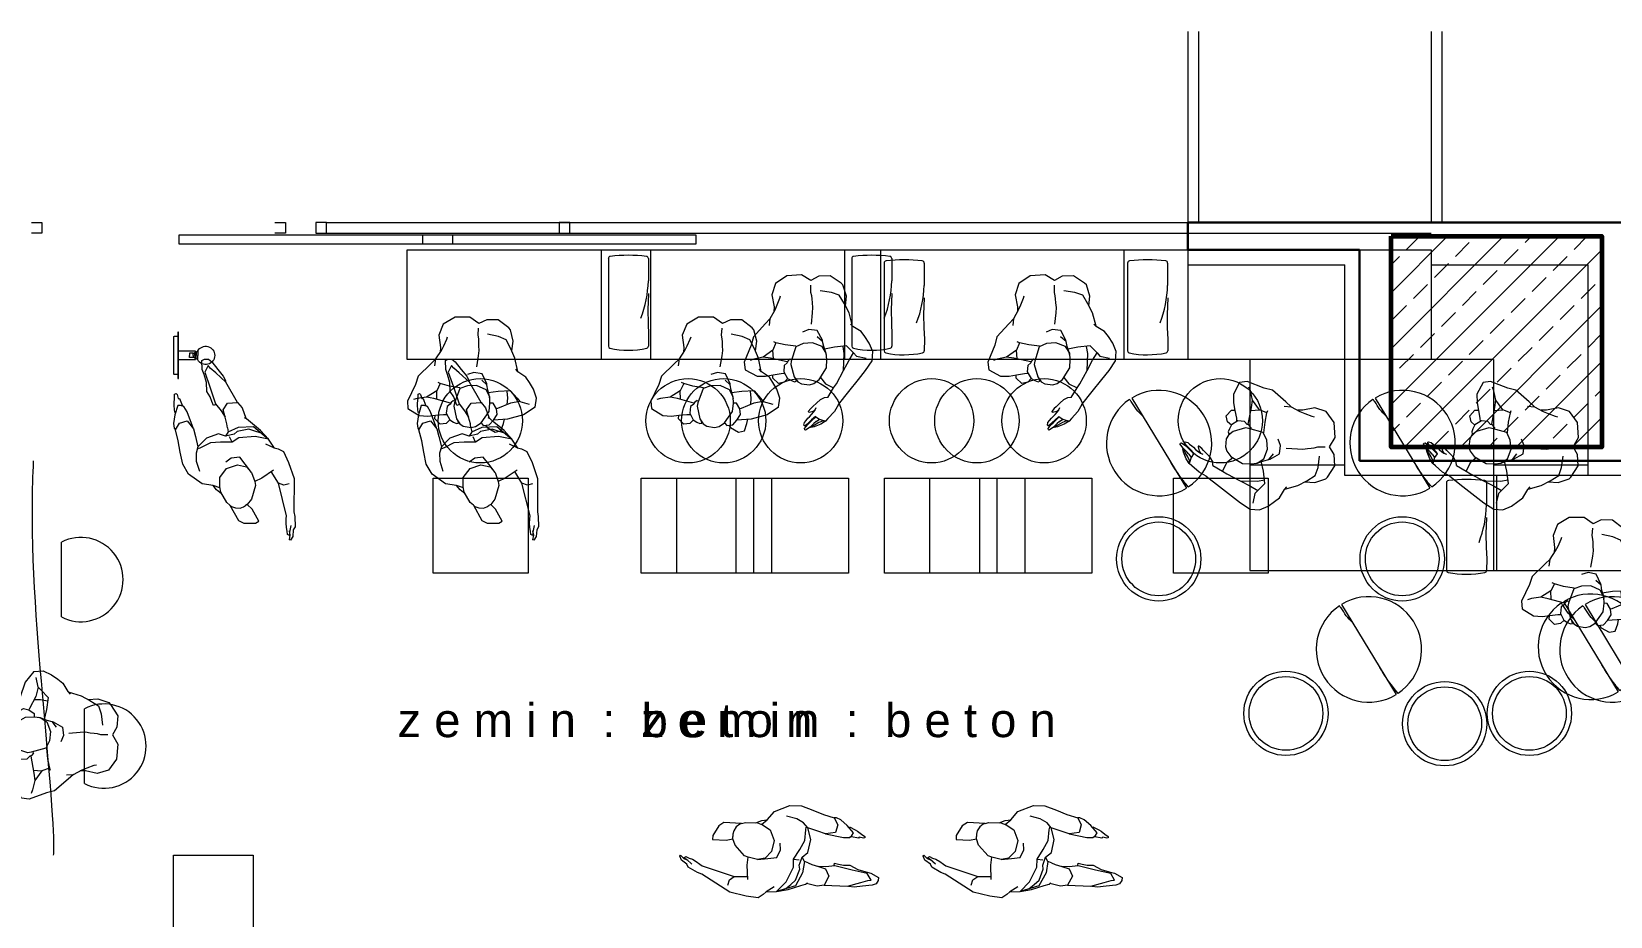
# Model space of a CAD drawing. Header units: millimetres. Extents: x 5429406 to 5440208, y -620941 to -619789.
# Drawn here: x 5429870 to 5430620, y -620209 to -619789 of the extents above; entities that cross this region are included whole.
import ezdxf

# ---------------------------------------------------------------- set-up
doc = ezdxf.new("R2010")
doc.units = ezdxf.units.MM
doc.header["$LTSCALE"] = 0.05
for name, color, linetype, lineweight in [('A-ALÇIPAN', 30, 'Continuous', 30), ('ARK_METAL', 252, 'Continuous', 15), ('f_kolon tarama', 252, 'Continuous', 5), ('f_nitelikli cam', 4, 'Continuous', 9), ('KOLON', 165, 'Continuous', 60), ('TEFRIS', 251, 'Continuous', 9), ('tefriş', 45, 'Continuous', 18)]:
    doc.layers.add(name, color=color, linetype=linetype, lineweight=lineweight)
doc.layers.add('DUVAR', color=255, linetype='Continuous')
doc.styles.get("Standard").update_dxf_attribs({"font": 'arial.ttf'})

# ---------------------------------------------------------------- blocks, each defined once
blk = doc.blocks.new('*U31')
blk.add_lwpolyline([(149.66, -7.69), (19.66, -7.69), (19.66, -3.69), (149.66, -3.69)], close=True)
for points in [[(-50.34, -13.69), (-45.34, -13.69), (-45.34, -8.69), (-50.34, -8.69)], [(89.66, -13.69), (84.66, -13.69), (84.66, -8.69), (89.66, -8.69)]]:
    blk.add_lwpolyline(points)
blk = doc.blocks.new('ADSAFDF')
for p, q in [((21261.02, -21269.79), (21262.34, -21268.38)), ((21262.34, -21268.38), (21264.66, -21266.77)), ((21264.66, -21266.77), (21270.38, -21267.22)), ((21270.38, -21267.22), (21278.27, -21268.63)), ((21278.27, -21268.63), (21292.07, -21276.4)), ((21208.21, -21278.1), (21209.1, -21276.46)), ((21209.1, -21276.46), (21210.96, -21275.72)), ((21210.96, -21275.72), (21215.46, -21274.95)), ((21216.44, -21276.64), (21213.19, -21277.78)), ((21215.46, -21274.95), (21219.5, -21274.25)), ((21222.66, -21274.59), (21216.44, -21276.64)), ((21219.5, -21274.25), (21222.21, -21274.4)), ((21233.74, -21274.44), (21222.66, -21274.59)), ((21231.71, -21278.77), (21233.74, -21274.44)), ((21233.74, -21274.44), (21237.08, -21273.82)), ((21233.74, -21274.44), (21233.74, -21274.44)), ((21237.08, -21273.82), (21242.15, -21274.74)), ((21242.55, -21274.44), (21241.72, -21275.08)), ((21244.84, -21273.65), (21242.55, -21274.44)), ((21244.26, -21279.78), (21247.31, -21273.41)), ((21250.72, -21271.44), (21244.84, -21273.65)), ((21247.36, -21276), (21245.7, -21281.37)), ((21247.31, -21273.41), (21256.11, -21270.2)), ((21249.58, -21273.94), (21247.36, -21276)), ((21251.9, -21275.08), (21248.72, -21282.18)), ((21251.87, -21271.84), (21249.58, -21273.94)), ((21256.11, -21270.2), (21250.72, -21271.44)), ((21256.11, -21270.2), (21251.87, -21271.84)), ((21256.11, -21270.2), (21251.9, -21275.08)), ((21261.17, -21269.76), (21256.11, -21270.2)), ((21256.11, -21270.2), (21256.11, -21270.2)), ((21257.32, -21272.41), (21261.02, -21269.79)), ((21270.07, -21275.17), (21270.71, -21281.97)), ((21276.56, -21276.22), (21270.08, -21276.47)), ((21278.76, -21274.43), (21276.56, -21276.22)), ((21291.99, -21280.36), (21276.56, -21276.22)), ((21279.43, -21271.97), (21278.76, -21274.43)), ((21292.07, -21276.4), (21294.15, -21277.14)), ((21208.12, -21279.52), (21208.21, -21278.1)), ((21211.87, -21281.41), (21208.12, -21279.52)), ((21213.19, -21277.78), (21211.6, -21278.1)), ((21211.6, -21278.1), (21213.58, -21281.03)), ((21214.4, -21281.81), (21211.87, -21281.41)), ((21213.58, -21281.03), (21220.83, -21282.23)), ((21218.22, -21282.74), (21214.4, -21281.81)), ((21222.1, -21284.65), (21218.22, -21282.74)), ((21220.83, -21282.23), (21229.2, -21283.88)), ((21229.2, -21283.88), (21233.41, -21283.22)), ((21229.46, -21283.94), (21229.35, -21285.13)), ((21233.5, -21282.16), (21231.71, -21278.77)), ((21233.41, -21283.22), (21236.95, -21283.08)), ((21236.95, -21283.08), (21233.5, -21282.16)), ((21240.16, -21283.84), (21236.95, -21283.08)), ((21241.95, -21284.56), (21240.16, -21283.84)), ((21243.7, -21285.09), (21244.26, -21279.78)), ((21246.08, -21283.28), (21244.9, -21287.18)), ((21245.7, -21281.37), (21246.08, -21283.28)), ((21248.72, -21282.18), (21248.87, -21285.9)), ((21270.71, -21281.97), (21270.4, -21285.65)), ((21293.14, -21281.16), (21291.99, -21280.36)), ((21294.94, -21282.28), (21293.14, -21281.16)), ((21294.15, -21277.14), (21298.59, -21279.39)), ((21296.85, -21283.22), (21294.94, -21282.28)), ((21298.45, -21283.71), (21296.85, -21283.22)), ((21296.96, -21280.9), (21299.5, -21282.98)), ((21299.97, -21284.33), (21298.45, -21283.71)), ((21298.59, -21279.39), (21299.34, -21280.85)), ((21300.95, -21283.37), (21298.95, -21282.68)), ((21299.34, -21280.85), (21302.01, -21282.61)), ((21299.5, -21282.98), (21300.89, -21283.78)), ((21300.89, -21283.78), (21299.97, -21284.33)), ((21302.61, -21284.81), (21300.95, -21283.37)), ((21302.01, -21282.61), (21302.97, -21284.45)), ((21225.05, -21284.42), (21222.1, -21284.65)), ((21227.42, -21284.84), (21225.05, -21284.42)), ((21229.35, -21285.13), (21227.42, -21284.84)), ((21242.29, -21289.55), (21241.25, -21295.64)), ((21241.95, -21284.56), (21243.7, -21285.09)), ((21244.9, -21287.18), (21242.29, -21289.55)), ((21243.7, -21285.09), (21244.9, -21287.18)), ((21246.26, -21290.71), (21244.1, -21295.01)), ((21248.87, -21285.9), (21246.16, -21285.76)), ((21248.87, -21285.9), (21246.26, -21290.71)), ((21256.91, -21286.27), (21255.34, -21289.95)), ((21255.34, -21289.95), (21255.73, -21293.12)), ((21261.09, -21285.56), (21256.91, -21286.27)), ((21258.55, -21294.26), (21259.55, -21288.99)), ((21259.55, -21288.99), (21262.45, -21285.61)), ((21265.93, -21284.81), (21261.09, -21285.56)), ((21262.45, -21285.61), (21265.93, -21284.81)), ((21265.93, -21284.81), (21270.4, -21285.65)), ((21270.4, -21285.65), (21272.22, -21286.27)), ((21270.4, -21285.65), (21272.22, -21286.27)), ((21272.22, -21286.27), (21276.95, -21291.08)), ((21276.95, -21291.08), (21278.18, -21294)), ((21302.97, -21284.45), (21302.61, -21284.81)), ((21215.72, -21297.85), (21216.39, -21297.67)), ((21215.75, -21298.62), (21215.72, -21297.85)), ((21217.38, -21299.56), (21215.75, -21298.62)), ((21216.39, -21297.67), (21218.32, -21298.05)), ((21218.32, -21298.05), (21218.67, -21297.58)), ((21218.67, -21297.58), (21222.07, -21298.04)), ((21221.87, -21298.76), (21221.17, -21299.97)), ((21223, -21297.63), (21221.87, -21298.76)), ((21222.07, -21298.04), (21223, -21297.63)), ((21225.83, -21297.52), (21223, -21297.63)), ((21234.38, -21298.82), (21225.83, -21297.52)), ((21229.7, -21299.63), (21234.38, -21298.82)), ((21234.38, -21298.82), (21238.13, -21299.78)), ((21241.25, -21295.64), (21242.97, -21301.15)), ((21244.1, -21295.01), (21243.88, -21300.23)), ((21260.69, -21299.16), (21258.55, -21294.26)), ((21264.5, -21301.33), (21260.69, -21299.16)), ((21276.91, -21299.74), (21278.04, -21297.86)), ((21278.04, -21297.86), (21278.31, -21296.23)), ((21281.34, -21293.15), (21278.18, -21294)), ((21278.18, -21294), (21278.24, -21295.02)), ((21278.31, -21296.23), (21278.24, -21295.02)), ((21287.82, -21293.14), (21281.34, -21293.15)), ((21285.2, -21299.84), (21287.83, -21294.99)), ((21287.83, -21294.99), (21287.82, -21293.14)), ((21219.31, -21300.9), (21217.38, -21299.56)), ((21220.41, -21301.51), (21219.31, -21300.9)), ((21223.27, -21302.77), (21220.41, -21301.51)), ((21221.17, -21299.97), (21224.32, -21303.28)), ((21224.32, -21303.28), (21227.59, -21305.81)), ((21227.59, -21305.81), (21229.65, -21306.6)), ((21228.88, -21303.36), (21229.7, -21299.63)), ((21230.68, -21306.54), (21228.88, -21303.36)), ((21229.65, -21306.6), (21230.68, -21306.54)), ((21235.92, -21307.95), (21230.68, -21306.54)), ((21238.13, -21299.78), (21242.97, -21301.15)), ((21242.97, -21301.15), (21245.13, -21303.35)), ((21243.88, -21300.23), (21243.72, -21301.49)), ((21245.13, -21303.35), (21248.45, -21305.16)), ((21248.45, -21305.16), (21253.36, -21306.14)), ((21262.43, -21303.81), (21259.24, -21308.03)), ((21264.97, -21301.5), (21262.43, -21303.81)), ((21265.04, -21303.37), (21262.43, -21303.81)), ((21266.98, -21302.22), (21264.5, -21301.33)), ((21267.82, -21302.2), (21265.04, -21303.37)), ((21272.66, -21302.09), (21266.98, -21302.22)), ((21274.45, -21301.41), (21272.66, -21302.09)), ((21274.45, -21301.41), (21282.85, -21301.42)), ((21274.47, -21301.42), (21275.37, -21301.08)), ((21275.37, -21301.08), (21276.91, -21299.74)), ((21282.85, -21301.42), (21285.2, -21299.84)), ((21240.99, -21309.68), (21235.92, -21307.95)), ((21246.55, -21311.44), (21240.99, -21309.68)), ((21252.06, -21311.3), (21246.55, -21311.44)), ((21259.24, -21308.03), (21252.06, -21311.3))]:
    blk.add_line(p, q)
blk = doc.blocks.new('insanplanoturan2')
for p, q in [((-4.35, 28), (-8.09, 30.21)), ((-1.54, 25.72), (-5.35, 20.45)), ((-3.59, 26.87), (-4.35, 28)), ((1.11, 27.39), (-1.54, 25.72)), ((3.27, 27.84), (1.11, 27.39)), ((7, 27.12), (3.27, 27.84)), ((8.63, 26), (7, 27.12)), ((10.14, 23.59), (8.63, 26)), ((10.17, 25.88), (9.26, 25.73)), ((9.26, 25.73), (9.56, 24.52)), ((11.39, 17.65), (10.14, 23.59)), ((11.6, 25.19), (10.17, 25.88)), ((13.37, 24.07), (11.6, 25.19)), ((13.24, 24.16), (15.05, 25.76)), ((14.98, 20.87), (13.37, 24.07)), ((15.05, 25.76), (17.91, 26.13)), ((17.91, 26.13), (20.4, 23.48)), ((20.4, 23.48), (20.2, 21.81)), ((-27.28, 18.74), (-27.93, 14.41)), ((-27.28, 18.74), (-27.28, 18.74)), ((-19.98, 15.91), (-24.48, 17.29)), ((-18.79, 14.34), (-19.98, 15.91)), ((-14.03, 17.26), (-14.37, 14.2)), ((-5.35, 20.45), (-5.85, 16.43)), ((-5.85, 16.43), (-5.83, 13.53)), ((8.41, 9.37), (10.99, 16.09)), ((11.39, 14.95), (10.64, 15.16)), ((10.99, 16.09), (11.39, 17.65)), ((11.39, 14.95), (12.59, 15.84)), ((12.59, 15.84), (12.97, 16.66)), ((12.94, 16.13), (20.72, 13.88)), ((12.97, 16.66), (14.48, 17.79)), ((14.48, 17.79), (14.98, 20.87)), ((16.27, 21.48), (14.74, 21.5)), ((14.98, 20.87), (14.98, 20.87)), ((20.07, 21.81), (16.27, 21.48)), ((23.66, 22.17), (20.07, 21.81)), ((27.76, 21.89), (23.66, 22.17)), ((33.11, 18.44), (27.76, 21.89)), ((33.27, 14.87), (33.11, 18.44)), ((-27.93, 14.41), (-26.55, 10.2)), ((-26.55, 10.2), (-24.71, 6.99)), ((-15.71, 10.73), (-18.79, 14.34)), ((-15.71, 10.73), (-9.91, 10.95)), ((-14.37, 14.2), (-14.05, 10.87)), ((-9.91, 10.95), (-5.08, 11.6)), ((-5.85, 14.49), (-5.54, 12.71)), ((-5.83, 13.53), (-4.08, 10.14)), ((-5.54, 12.71), (-4.92, 10.26)), ((-4.92, 10.26), (-4.51, 7.82)), ((-4.51, 7.82), (-2.1, 5.49)), ((-4.51, 7.82), (-4.46, 7.27)), ((-4.08, 10.14), (0.35, 8.04)), ((0.35, 8.04), (4.73, 8.08)), ((4.73, 8.08), (8.41, 9.37)), ((8.28, 9.05), (13.28, 8.1)), ((13.28, 8.1), (17.61, 6.77)), ((17.61, 6.77), (19.29, 10.2)), ((19.31, 14.28), (19.29, 10.2)), ((19.29, 10.2), (24.16, 13.11)), ((20.72, 13.88), (24.16, 13.11)), ((24.16, 13.11), (28.65, 13.7)), ((28.65, 13.7), (30.45, 14.23)), ((29.4, 7.03), (33.27, 14.87)), ((-24.71, 6.99), (-23.11, 4.46)), ((-23.11, 4.46), (-19.37, 1.75)), ((-19.37, 1.75), (-18.3, 0.57)), ((-19.26, 1.62), (-18.03, -4.75)), ((-4.46, 7.27), (-2.36, 2.53)), ((-2.36, 2.53), (1.56, 1.75)), ((1.56, 1.75), (4.62, 2.65)), ((17.61, 6.77), (18.58, 6.35)), ((22.01, -2.61), (28.03, 3.22)), ((28.03, 3.22), (29.4, 7.03)), ((-18.03, -4.75), (-16.17, -9.13)), ((-0.81, -6.09), (-1.17, -8.58)), ((0.13, -0.8), (-0.81, -6.09)), ((19.46, -4.88), (16.82, -8.79)), ((20, -1.56), (19.46, -4.88)), ((19.46, -4.88), (22.01, -2.61)), ((-16.62, -8.22), (-17.35, -12.82)), ((-17.35, -12.82), (-16.11, -18.21)), ((-16.17, -9.13), (-14.03, -13.42)), ((-14.03, -13.42), (-10.4, -15.06)), ((-1.17, -8.58), (-1.05, -10.85)), ((-1.05, -10.85), (-1.05, -12.66)), ((-1.05, -12.66), (-1.01, -14.11)), ((-1.01, -14.11), (-0.73, -15.8)), ((14.16, -14.24), (13.76, -15.31)), ((15.63, -11.06), (14.16, -14.24)), ((16.82, -8.79), (15.63, -11.06)), ((17.24, -10.34), (17.46, -7.85)), ((17.93, -16.07), (17.24, -10.34)), ((-16.11, -18.21), (-15.32, -19.11)), ((-15.32, -19.11), (-10.35, -22.99)), ((-10.4, -15.06), (-5.21, -16.27)), ((-5, -23.15), (-1.15, -21.36)), ((-1.15, -21.36), (3.07, -24.4)), ((-0.73, -15.8), (-0.99, -19.23)), ((10.13, -24.5), (15.74, -21.26)), ((15.74, -21.26), (17.93, -16.07)), ((-10.35, -22.99), (-5, -23.15)), ((3.07, -24.4), (10.13, -24.5))]:
    blk.add_line(p, q)
for points in [[(-8.09, 30.21), (-10.88, 29.66), (-12.15, 26.27), (-12.64, 24.24)], [(-27.28, 18.74), (-21.76, 22.31), (-14.13, 24.15), (-7.35, 24.57)], [(-1.54, 25.72), (-2.54, 26.97), (-5.37, 26.69), (-7.35, 24.57), (-9.19, 21.89), (-8.9, 19.21), (-7.35, 16.52), (-5.85, 16.43)], [(-19.98, 15.91), (-15.55, 16.66), (-9.47, 19.07), (-8.9, 19.21)]]:
    blk.add_lwpolyline(points)
blk = doc.blocks.new('xccxc')
at = {"rotation": 180}
blk.add_blockref('insanplanoturan2', (220488.91, -31825.14), dxfattribs=at)
blk = doc.blocks.new('dada')
for p, q in [((219967.82, -31810.1), (219965.63, -31815.29)), ((219973.43, -31806.86), (219967.82, -31810.1)), ((219980.49, -31806.97), (219973.43, -31806.86)), ((219984.71, -31810.01), (219980.49, -31806.97)), ((219984.28, -31815.56), (219984.55, -31812.14)), ((219988.56, -31808.22), (219984.71, -31810.01)), ((219993.91, -31808.37), (219988.56, -31808.22)), ((219998.88, -31812.26), (219993.91, -31808.37)), ((219999.67, -31813.16), (219998.88, -31812.26)), ((220000.91, -31818.54), (219999.67, -31813.16)), ((219965.63, -31815.29), (219966.32, -31821.02)), ((219966.32, -31821.02), (219966.1, -31823.52)), ((219966.74, -31822.57), (219967.93, -31820.3)), ((219967.93, -31820.3), (219969.4, -31817.13)), ((219969.4, -31817.13), (219969.8, -31816.05)), ((219984.57, -31817.26), (219984.28, -31815.56)), ((219984.6, -31818.7), (219984.57, -31817.26)), ((219984.6, -31820.52), (219984.6, -31818.7)), ((219984.72, -31822.78), (219984.6, -31820.52)), ((219993.96, -31816.3), (219988.77, -31815.1)), ((219997.59, -31817.95), (219993.96, -31816.3)), ((219999.73, -31822.23), (219997.59, -31817.95)), ((220000.18, -31823.15), (220000.91, -31818.54)), ((219961.55, -31828.75), (219955.53, -31834.58)), ((219964.1, -31826.49), (219961.55, -31828.75)), ((219963.56, -31829.8), (219964.1, -31826.49)), ((219964.1, -31826.49), (219966.74, -31822.57)), ((219983.43, -31830.57), (219984.36, -31825.28)), ((219984.36, -31825.28), (219984.72, -31822.78)), ((220001.59, -31826.62), (219999.73, -31822.23)), ((220002.81, -31832.98), (220001.59, -31826.62)), ((219955.53, -31834.58), (219954.16, -31838.39)), ((219981.99, -31833.12), (219978.94, -31834.02)), ((219985.92, -31833.89), (219981.99, -31833.12)), ((219988.02, -31838.63), (219985.92, -31833.89)), ((220002.93, -31833.11), (220001.86, -31831.93)), ((220006.66, -31835.82), (220002.93, -31833.11)), ((220008.27, -31838.35), (220006.66, -31835.82)), ((219954.16, -31838.39), (219950.29, -31846.24)), ((219964.26, -31841.56), (219959.4, -31844.48)), ((219964.25, -31845.64), (219964.26, -31841.56)), ((219965.95, -31838.14), (219964.26, -31841.56)), ((219965.95, -31838.14), (219964.98, -31837.71)), ((219970.28, -31839.47), (219965.95, -31838.14)), ((219975.28, -31840.42), (219970.28, -31839.47)), ((219975.15, -31840.74), (219972.56, -31847.46)), ((219978.82, -31839.44), (219975.15, -31840.74)), ((219983.21, -31839.4), (219978.82, -31839.44)), ((219987.64, -31841.51), (219983.21, -31839.4)), ((219988.07, -31839.19), (219985.66, -31836.85)), ((219989.39, -31844.89), (219987.64, -31841.51)), ((219988.07, -31839.19), (219988.02, -31838.63)), ((219988.47, -31841.63), (219988.07, -31839.19)), ((219989.1, -31844.08), (219988.47, -31841.63)), ((219993.46, -31842.32), (219988.64, -31842.96)), ((219989.4, -31845.86), (219989.1, -31844.08)), ((219999.27, -31842.1), (219993.46, -31842.32)), ((219997.93, -31845.57), (219997.61, -31842.23)), ((219999.27, -31842.1), (220002.34, -31845.71)), ((220010.11, -31841.56), (220008.27, -31838.35)), ((220011.49, -31845.77), (220010.11, -31841.56)), ((219950.29, -31846.24), (219950.45, -31849.81)), ((219950.45, -31849.81), (219955.8, -31853.26)), ((219954.91, -31845.07), (219953.11, -31845.59)), ((219959.4, -31844.48), (219954.91, -31845.07)), ((219962.84, -31845.25), (219959.4, -31844.48)), ((219970.62, -31847.5), (219962.84, -31845.25)), ((219969.08, -31849.16), (219968.58, -31852.23)), ((219970.59, -31848.03), (219969.08, -31849.16)), ((219970.97, -31847.21), (219970.59, -31848.03)), ((219972.17, -31846.32), (219970.97, -31847.21)), ((219972.17, -31846.32), (219972.92, -31846.53)), ((219972.56, -31847.46), (219972.17, -31849.01)), ((219972.17, -31849.01), (219973.41, -31854.95)), ((219988.91, -31851.81), (219989.4, -31847.79)), ((219989.4, -31847.79), (219989.39, -31844.89)), ((219997.01, -31853.72), (219997.93, -31845.57)), ((219997.01, -31853.72), (219999.97, -31848.98)), ((219999.97, -31848.98), (220002.34, -31845.71)), ((220002.34, -31845.71), (220003.54, -31847.27)), ((220003.54, -31847.27), (220008.04, -31848.65)), ((220007.38, -31854.47), (220010.84, -31850.1)), ((220010.84, -31850.1), (220011.49, -31845.77)), ((220010.84, -31850.1), (220010.84, -31850.1)), ((219955.8, -31853.26), (219959.9, -31853.53)), ((219959.9, -31853.53), (219963.48, -31853.17)), ((219963.15, -31854.85), (219963.36, -31853.18)), ((219965.64, -31857.49), (219963.15, -31854.85)), ((219963.48, -31853.17), (219967.29, -31852.84)), ((219968.51, -31857.12), (219965.64, -31857.49)), ((219967.29, -31852.84), (219968.82, -31852.87)), ((219970.32, -31855.52), (219968.51, -31857.12)), ((219968.58, -31852.23), (219970.19, -31855.43)), ((219968.58, -31852.23), (219968.58, -31852.23)), ((219970.19, -31855.43), (219971.96, -31856.56)), ((219971.96, -31856.56), (219973.39, -31857.25)), ((219973.39, -31857.25), (219974.3, -31857.1)), ((219973.41, -31854.95), (219974.93, -31857.36)), ((219974.3, -31857.1), (219974, -31855.88)), ((219974.93, -31857.36), (219976.56, -31858.48)), ((219976.56, -31858.48), (219980.28, -31859.2)), ((219980.28, -31859.2), (219982.44, -31858.76)), ((219982.44, -31858.76), (219985.09, -31857.09)), ((219985.09, -31857.09), (219988.91, -31851.81)), ((219985.8, -31856.21), (219987.9, -31859.37)), ((219993.17, -31859.66), (219997.01, -31853.72)), ((219998.72, -31863.72), (220003.67, -31858.47)), ((220003.67, -31858.47), (220007.38, -31854.47)), ((219986.8, -31865.87), (219984.86, -31866.77)), ((219988.57, -31865.91), (219986.8, -31865.87)), ((219987.9, -31859.37), (219991.64, -31861.58)), ((219988.57, -31865.91), (219991.64, -31861.58)), ((219991.64, -31861.58), (219993.17, -31859.66)), ((219993.34, -31869.51), (219998.72, -31863.72)), ((219980.08, -31870.45), (219978.82, -31871.79)), ((219978.82, -31871.79), (219978.86, -31872.05)), ((219978.86, -31872.05), (219979.15, -31872.17)), ((219979.15, -31872.17), (219981.22, -31871.84)), ((219979.15, -31874.38), (219980.27, -31873.42)), ((219981.05, -31869.82), (219980.08, -31870.45)), ((219980.27, -31873.42), (219981.5, -31872.16)), ((219983.16, -31868.07), (219981.05, -31869.82)), ((219981.22, -31871.84), (219982.18, -31871.28)), ((219981.5, -31872.16), (219982.18, -31871.28)), ((219982.18, -31871.28), (219982.73, -31870.18)), ((219984.86, -31866.77), (219983.16, -31868.07)), ((219991.22, -31872.75), (219987.88, -31875.86)), ((219993.34, -31869.51), (219991.22, -31872.75)), ((219976.27, -31878.1), (219976.66, -31876.87)), ((219976.41, -31878.38), (219976.27, -31878.1)), ((219976.79, -31878.46), (219976.41, -31878.38)), ((219976.48, -31879.78), (219978.12, -31877.92)), ((219976.62, -31880.37), (219976.48, -31879.78)), ((219976.88, -31880.62), (219976.62, -31880.37)), ((219976.66, -31876.87), (219977.52, -31876.06)), ((219977.86, -31877.77), (219976.79, -31878.46)), ((219979.16, -31879.29), (219976.88, -31880.62)), ((219977.52, -31876.06), (219978.45, -31875.03)), ((219978.67, -31877.01), (219977.86, -31877.77)), ((219978.12, -31877.92), (219979.05, -31877.16)), ((219978.45, -31875.03), (219979.15, -31874.38)), ((219980.13, -31875.83), (219978.67, -31877.01)), ((219979.05, -31877.16), (219980.26, -31876.22)), ((219981.04, -31877.69), (219979.16, -31879.29)), ((219981.25, -31878.56), (219979.16, -31879.29)), ((219979.44, -31879.52), (219979.16, -31879.29)), ((219981.03, -31879.23), (219979.44, -31879.52)), ((219982.07, -31874.36), (219980.13, -31875.83)), ((219980.26, -31876.22), (219981.28, -31875.32)), ((219984.29, -31878.28), (219981.03, -31879.23)), ((219982.21, -31876.84), (219981.04, -31877.69)), ((219983.47, -31877.43), (219981.25, -31878.56)), ((219981.28, -31875.32), (219982.23, -31874.56)), ((219982.23, -31874.56), (219982.07, -31874.36)), ((219982.21, -31876.84), (219983.86, -31875.88)), ((219982.23, -31874.56), (219983.86, -31875.88)), ((219985.17, -31876.82), (219983.47, -31877.43)), ((219983.86, -31875.88), (219986.68, -31877.05)), ((219986.68, -31877.05), (219984.29, -31878.28)), ((219985.98, -31876.82), (219985.17, -31876.82)), ((219987.88, -31875.86), (219986.68, -31877.05))]:
    blk.add_line(p, q)
blk = doc.blocks.new('asdffadsf')
at = {"layer": 'tefriş'}
blk.add_line((5433363.58, -614780.78), (5433389.49, -614823.54), dxfattribs=at)
for start, end in [(303.62102, 121.2122), (124.12015, 301.2122)]:
    blk.add_arc((5433376.54, -614802.16), 25, start, end, dxfattribs=at)
blk.add_open_spline([(5433368.81, -614789.41), (5433367.75, -614788.4), (5433365.61, -614786.34), (5433364, -614783.32), (5433362.79, -614781.8), (5433362.51, -614781.47)], degree=3, knots=[0, 0, 0, 0, 4.350659, 8.849507, 10.159994, 10.159994, 10.159994, 10.159994], dxfattribs=at)
blk.add_spline([(5433390.38, -614822.98), (5433388.05, -614820.1), (5433381.72, -614810.72)], degree=3, dxfattribs=at)
blk = doc.blocks.new('ddafadsasdf')
at = {"layer": 'ARK_METAL'}
for p, q in [((5428492.97, -624507.51), (5428492.97, -624509.62)), ((5428493.61, -624507.89), (5428493.61, -624509.62)), ((5428494.33, -624509.62), (5428494.33, -624508.31)), ((5428492.97, -624511.74), (5428492.97, -624509.62)), ((5428493.61, -624511.36), (5428493.61, -624509.62)), ((5428494.33, -624509.62), (5428494.33, -624510.94))]:
    blk.add_line(p, q, dxfattribs=at)
for points in [[(5428495.1, -624509.62), (5428495.1, -624508.61), (5428496.85, -624508.61), (5428496.85, -624509.62)], [(5428495.1, -624509.62), (5428495.1, -624510.64), (5428496.85, -624510.64), (5428496.85, -624509.62)]]:
    blk.add_lwpolyline(points, dxfattribs=at)
for centre, radius, start, end in [((5428489.18, -624509.62), 4.33, 29.17753, 180), ((5428493.18, -624509.47), 1.64, 45.41762, 74.79405), ((5428489.18, -624509.62), 4.33, 180, 330.82247), ((5428493.18, -624509.78), 1.64, 285.20595, 314.58238)]:
    blk.add_arc(centre, radius, start, end, dxfattribs=at)
for points, knots in [([(5428492.97, -624507.56, 115.6), (5428493, -624507.61, 115.6), (5428493.08, -624507.71, 115.6), (5428493.25, -624507.83, 115.6), (5428493.43, -624507.93, 115.6), (5428493.56, -624508, 115.6), (5428493.61, -624508.03, 115.6)], [0.0089606, 0.0089606, 0.0089606, 0.0089606, 0.1003629, 0.1954557, 0.3128324, 0.4011128, 0.4011128, 0.4011128, 0.4011128]), ([(5428494.33, -624508.39), (5428494.38, -624508.44), (5428494.49, -624508.53), (5428494.7, -624508.67), (5428494.92, -624508.69), (5428495.06, -624508.69), (5428495.1, -624508.69)], [0.0416286, 0.0416286, 0.0416286, 0.0416286, 0.1364849, 0.2565283, 0.3956609, 0.4554102, 0.4554102, 0.4554102, 0.4554102]), ([(5428492.97, -624511.69, 115.6), (5428493, -624511.64, 115.6), (5428493.08, -624511.54, 115.6), (5428493.25, -624511.41, 115.6), (5428493.43, -624511.31, 115.6), (5428493.56, -624511.25, 115.6), (5428493.61, -624511.22, 115.6)], [0.0089606, 0.0089606, 0.0089606, 0.0089606, 0.1003629, 0.1954557, 0.3128324, 0.4011128, 0.4011128, 0.4011128, 0.4011128]), ([(5428494.33, -624510.86), (5428494.38, -624510.81), (5428494.49, -624510.72), (5428494.7, -624510.58), (5428494.92, -624510.56), (5428495.06, -624510.56), (5428495.1, -624510.56)], [0.0416286, 0.0416286, 0.0416286, 0.0416286, 0.1364849, 0.2565283, 0.3956609, 0.4554102, 0.4554102, 0.4554102, 0.4554102])]:
    blk.add_open_spline(points, degree=3, knots=knots, dxfattribs=at)
at = {"layer": 'tefriş', "color": 2, "linetype": 'Continuous'}
for p, q in [((5428502.41, -624500.62), (5428504.16, -624500.62)), ((5428504.41, -624500.87), (5428504.41, -624518.37)), ((5428494.01, -624507.62), (5428502.01, -624507.62)), ((5428494.01, -624511.62), (5428494.01, -624507.62)), ((5428494.01, -624507.62), (5428502.01, -624507.62)), ((5428502.01, -624511.62), (5428494.01, -624511.62)), ((5428502.41, -624518.62), (5428504.16, -624518.62))]:
    blk.add_line(p, q, dxfattribs=at)
blk.add_lwpolyline([(5428502.41, -624498.62), (5428502.41, -624520.62), (5428502.01, -624520.62), (5428502.01, -624498.62)], close=True, dxfattribs=at)
for centre, start, end in [((5428504.16, -624500.87), 0, 90), ((5428504.16, -624518.37), 270, 0)]:
    blk.add_arc(centre, 0.25, start, end, dxfattribs=at)

msp = doc.modelspace()

# ---------------------------------------------------------------- hatches: boundary and pattern name
at = {"layer": 'f_kolon tarama', "transparency": 33554541}
h = msp.add_hatch(dxfattribs=at)
h.set_pattern_fill('ANSI33', color=256, scale=75, style=0)
h.set_pattern_definition([(45, (5340930.356, -733761.15), (-13.2582521, 13.2582521), []), (45, (5340943.614, -733761.15), (-13.2582521, 13.2582521), [9.375, -4.6875])])
h.paths.add_polyline_path([(5430515.71, -619886.36), (5430615.71, -619886.36), (5430615.71, -619986.36), (5430515.71, -619986.36)])

# ---------------------------------------------------------------- linework, layer by layer
at = {"layer": 'A-ALÇIPAN', "transparency": 33554541}
for p, q in [((5431315.71, -619879.86, -245.25), (5430419.21, -619879.86, -245.25)), ((5430419.21, -619879.86, -245.25), (5430419.21, -619892.86, -245.25)), ((5430419.21, -619892.86, -245.25), (5430500.71, -619892.86, -245.25)), ((5430500.71, -619892.86, -245.25), (5430500.71, -619992.86, -245.25)), ((5430500.71, -619992.86, -245.25), (5430630.71, -619992.86, -245.25))]:
    msp.add_line(p, q, dxfattribs=at)
at = {"layer": 'f_nitelikli cam', "transparency": 33554541}
for p, q in [((5430010.31, -619879.86, -245.25), (5430419.21, -619879.86, -245.25)), ((5430010.31, -619884.86, -245.25), (5430419.21, -619884.86, -245.25)), ((5430125.87, -619879.86, -245.25), (5430534.77, -619879.86, -245.25)), ((5430125.87, -619884.86, -245.25), (5430534.77, -619884.86, -245.25))]:
    msp.add_line(p, q, dxfattribs=at)
at = {"layer": 'f_nitelikli cam', "transparency": 33554541, "elevation": -245.25}
for points in [[(5430419.21, -619789.26), (5430419.21, -619879.86)], [(5430424.21, -619789.26), (5430424.21, -619879.86)], [(5430534.77, -619789.26), (5430534.77, -619879.86)], [(5430539.77, -619789.26), (5430539.77, -619879.86)], [(5430010.31, -619884.86), (5430010.31, -619879.86)], [(5430125.87, -619884.86), (5430125.87, -619879.86)]]:
    msp.add_lwpolyline(points, dxfattribs=at)
at = {"layer": 'KOLON', "transparency": 33554541, "elevation": -245.25}
msp.add_lwpolyline([(5430515.71, -619886.36), (5430615.71, -619886.36), (5430615.71, -619986.36), (5430515.71, -619986.36)], close=True, dxfattribs=at)
at = {"layer": 'TEFRIS', "linetype": 'ByBlock', "transparency": 33554541, "elevation": -245.25}
msp.add_lwpolyline([(5429937.77, -620179.86), (5429975.6, -620179.86), (5429975.6, -620292.59), (5429937.77, -620292.59)], close=True, dxfattribs=at)
at = {"layer": 'TEFRIS', "linetype": 'ByBlock', "transparency": 33554541}
for centre in [(5430083.35, -619973.86), (5430182.01, -619973.86), (5430198.92, -619973.86), (5430235.44, -619973.86), (5430297.57, -619973.86), (5430319.08, -619973.86), (5430351.01, -619973.86), (5430434.65, -619973.86)]:
    msp.add_circle(centre, 20, dxfattribs=at)
at = {"layer": 'tefriş', "linetype": 'ByBlock', "transparency": 33554541}
for p, q in [((5430048.71, -619944.86, -245.25), (5430048.71, -619892.86, -245.25)), ((5430048.71, -619892.86, -245.25), (5430419.21, -619892.86, -245.25)), ((5430140.91, -619944.86, -245.25), (5430140.91, -619892.86, -245.25)), ((5430144.16, -619896.65), (5430144.16, -619938.53)), ((5430163.14, -619896.87), (5430163.14, -619907.52)), ((5430164.27, -619944.86, -245.25), (5430164.27, -619892.86, -245.25)), ((5430164.27, -619892.86, -245.25), (5430534.77, -619892.86, -245.25)), ((5430256.48, -619944.86, -245.25), (5430256.48, -619892.86, -245.25)), ((5430259.73, -619896.65), (5430259.73, -619938.53)), ((5430273.28, -619892.86, -245.25), (5430273.28, -619944.86, -245.25)), ((5430275.1, -619898.84), (5430275.1, -619940.72)), ((5430278.7, -619896.87), (5430278.7, -619907.52)), ((5430294.07, -619899.06), (5430294.07, -619909.71)), ((5430388.85, -619892.86, -245.25), (5430388.85, -619944.86, -245.25)), ((5430390.66, -619898.84), (5430390.66, -619940.72)), ((5430409.64, -619899.06), (5430409.64, -619909.71)), ((5430419.21, -619899.86, -245.25), (5430493.71, -619899.86, -245.25)), ((5430419.21, -619899.86, -245.25), (5430419.21, -619944.86, -245.25)), ((5430493.71, -619999.86, -245.25), (5430493.71, -619899.86, -245.25)), ((5430534.77, -619899.86, -245.25), (5430609.27, -619899.86, -245.25)), ((5430534.77, -619899.86, -245.25), (5430534.77, -619944.86, -245.25)), ((5430609.27, -619999.86, -245.25), (5430609.27, -619899.86, -245.25)), ((5430163.16, -619913.42), (5430162.85, -619921.2)), ((5430278.73, -619913.42), (5430278.41, -619921.2)), ((5430162.85, -619921.2), (5430162.99, -619927.63)), ((5430278.41, -619921.2), (5430278.55, -619927.63)), ((5430294.1, -619915.61), (5430293.78, -619923.39)), ((5430409.66, -619915.61), (5430409.35, -619923.39)), ((5430162.99, -619927.63), (5430163.23, -619933.04)), ((5430278.55, -619927.63), (5430278.79, -619933.04)), ((5430293.78, -619923.39), (5430293.92, -619929.82)), ((5430293.92, -619929.82), (5430294.16, -619935.23)), ((5430409.35, -619923.39), (5430409.49, -619929.82)), ((5430409.49, -619929.82), (5430409.73, -619935.23)), ((5430163.23, -619933.04), (5430163.16, -619938.48)), ((5430278.79, -619933.04), (5430278.73, -619938.48)), ((5430294.16, -619935.23), (5430294.1, -619940.67)), ((5430409.73, -619935.23), (5430409.66, -619940.67)), ((5430448.71, -619944.86, -245.25), (5430048.71, -619944.86, -245.25)), ((5430564.27, -619944.86, -245.25), (5430164.27, -619944.86, -245.25)), ((5430448.71, -619944.86, -245.25), (5430448.71, -620044.86, -245.25)), ((5430564.27, -619944.86, -245.25), (5430564.27, -620044.86, -245.25)), ((5430493.71, -619994.86, -245.25), (5430448.71, -619994.86, -245.25)), ((5430609.27, -619994.86, -245.25), (5430564.27, -619994.86, -245.25)), ((5430637.71, -619999.86, -245.25), (5430493.71, -619999.86, -245.25)), ((5430542.03, -620002.98, -245.25), (5430542.03, -620044.86, -245.25)), ((5430561.01, -620003.2, -245.25), (5430561.01, -620013.85, -245.25)), ((5430565.71, -619999.86, -245.25), (5430565.71, -620044.86, -245.25)), ((5430753.27, -619999.86, -245.25), (5430609.27, -619999.86, -245.25)), ((5430561.03, -620019.76, -245.25), (5430560.72, -620027.53, -245.25)), ((5430560.72, -620027.53, -245.25), (5430560.86, -620033.97, -245.25)), ((5430560.86, -620033.97, -245.25), (5430561.1, -620039.38, -245.25)), ((5430561.1, -620039.38, -245.25), (5430561.03, -620044.82, -245.25)), ((5430448.71, -620044.86, -245.25), (5430682.71, -620044.86, -245.25))]:
    msp.add_line(p, q, dxfattribs=at)
at = {"layer": 'tefriş', "color": 87, "transparency": 33554541}
for p, q in [((5430419.21, -619892.86, -245.25), (5430419.21, -619899.86, -245.25)), ((5430534.77, -619892.86, -245.25), (5430534.77, -619899.86, -245.25))]:
    msp.add_line(p, q, dxfattribs=at)
at = {"layer": 'tefriş', "transparency": 33554541}
for p, q in [((5429884.59, -620066.95), (5429884.59, -620031.43)), ((5429895.53, -620145.96), (5429895.53, -620110.44))]:
    msp.add_line(p, q, dxfattribs=at)
at = {"layer": 'tefriş', "linetype": 'ByBlock', "transparency": 33554541}
for points in [[(5430061.07, -620046.17), (5430061.07, -620001.17), (5430106.07, -620001.17), (5430106.07, -620046.17)], [(5430159.73, -620046.17), (5430159.73, -620001.17), (5430204.73, -620001.17), (5430204.73, -620046.17)], [(5430176.64, -620046.17), (5430176.64, -620001.17), (5430221.64, -620001.17), (5430221.64, -620046.17)], [(5430213.16, -620046.17), (5430213.16, -620001.17), (5430258.16, -620001.17), (5430258.16, -620046.17)], [(5430275.29, -620046.17), (5430275.29, -620001.17), (5430320.29, -620001.17), (5430320.29, -620046.17)], [(5430296.8, -620046.17), (5430296.8, -620001.17), (5430341.8, -620001.17), (5430341.8, -620046.17)], [(5430328.73, -620046.17), (5430328.73, -620001.17), (5430373.73, -620001.17), (5430373.73, -620046.17)], [(5430412.37, -620046.17), (5430412.37, -620001.17), (5430457.37, -620001.17), (5430457.37, -620046.17)]]:
    msp.add_lwpolyline(points, close=True, dxfattribs=at)
for centre, radius in [((5430405.41, -620039.38), 20), ((5430520.98, -620039.38), 20), ((5430405.41, -620039.38), 17.5), ((5430520.98, -620039.38), 17.5), ((5430465.79, -620112.67), 20), ((5430581.36, -620112.67), 20), ((5430465.79, -620112.67), 17.5), ((5430541.15, -620117.57), 20), ((5430541.15, -620117.57), 17.5), ((5430581.36, -620112.67), 17.5)]:
    msp.add_circle(centre, radius, dxfattribs=at)
for centre, radius, start, end in [((5430145.14, -619896.87), 1, 96.72583, 180), ((5430153.64, -619968.95), 73.58, 83.27417, 96.72583), ((5430162.14, -619896.87), 1, 0, 83.27417), ((5430260.7, -619896.87), 1, 96.72583, 180), ((5430269.2, -619968.95), 73.58, 83.27417, 96.72583), ((5430276.07, -619899.06), 1, 96.72583, 180), ((5430284.57, -619971.14), 73.58, 83.27417, 96.72583), ((5430277.7, -619896.87), 1, 0, 83.27417), ((5430293.07, -619899.06), 1, 0, 83.27417), ((5430391.64, -619899.06), 1, 96.72583, 180), ((5430400.14, -619971.14), 73.58, 83.27417, 96.72583), ((5430408.64, -619899.06), 1, 0, 83.27417), ((5430109.74, -619905.95), 53.42, 338.86878, 358.32067), ((5430225.3, -619905.95), 53.42, 338.86878, 358.32067), ((5430240.67, -619908.14), 53.42, 338.86878, 358.32067), ((5430356.24, -619908.14), 53.42, 338.86878, 358.32067), ((5430145.16, -619938.53), 1, 180, 255.18467), ((5430153.56, -619897.17), 43.2, 258.44571, 281.76252), ((5430162.16, -619938.48), 1, 281.63319, 0), ((5430260.73, -619938.53), 1, 180, 255.18467), ((5430269.12, -619897.17), 43.2, 258.44571, 281.76252), ((5430276.1, -619940.72), 1, 180, 255.18467), ((5430284.49, -619899.37), 43.2, 258.44571, 281.76252), ((5430277.73, -619938.48), 1, 281.63319, 0), ((5430293.1, -619940.67), 1, 281.63319, 0), ((5430391.66, -619940.72), 1, 180, 255.18467), ((5430400.06, -619899.37), 43.2, 258.44571, 281.76252), ((5430408.66, -619940.67), 1, 281.63319, 0), ((5430507.61, -620012.28, -245.25), 53.42, 338.86878, 358.32067), ((5430543.03, -620044.86, -245.25), 1, 180, 255.18467), ((5430551.43, -620003.51, -245.25), 43.2, 258.44571, 281.76252), ((5430560.03, -620044.82, -245.25), 1, 281.63319, 0)]:
    msp.add_arc(centre, radius, start, end, dxfattribs=at)
at = {"layer": 'tefriş', "color": 87, "transparency": 33554541}
for centre, radius, start, end in [((5430543.01, -620003.2, -245.25), 1, 96.72583, 180), ((5430551.51, -620075.28, -245.25), 73.58, 83.27417, 96.72583), ((5430560.01, -620003.2, -245.25), 1, 0, 83.27417)]:
    msp.add_arc(centre, radius, start, end, dxfattribs=at)
at = {"layer": 'tefriş', "transparency": 33554541}
for centre in [(5429893.8, -620049.19), (5429904.73, -620128.2)]:
    msp.add_arc(centre, 20, 242.59667, 117.40333, dxfattribs=at)
msp.add_open_spline([(5429880.76, -620179.86, -156.94), (5429881.43, -620177.39, -78.95), (5429880.78, -620157.91, 20.32), (5429869.67, -620039.76, -0.51), (5429871.05, -619999.76, -0.12), (5429871.31, -619992.86, -0.03)], degree=3, knots=[67.584339, 67.584339, 67.584339, 67.584339, 254.055987, 354.070549, 374.974586, 374.974586, 374.974586, 374.974586], dxfattribs=at)

# ---------------------------------------------------------------- block references
at = {"layer": 'f_nitelikli cam', "transparency": 33554541, "xscale": -1, "rotation": 180}
for p in [(5429920.65, -619893.55, -245.25), (5430036.21, -619893.55, -245.25)]:
    msp.add_blockref('*U31', p, dxfattribs=at)
at = {"layer": 'tefriş', "linetype": 'ByBlock', "transparency": 33554541}
for name, p, rotation in [('dada', (5208501.08, -604517.38), 4.257695987429049), ('dada', (5208616.64, -604517.38), 4.257695987429049), ('xccxc', (5209147.81, -591377.37), 0.8445475240994589), ('xccxc', (5209263.38, -591377.37), 0.8445475240994589), ('dada', (5442560.42, -398041.72), 275.1141354085227), ('dada', (5442675.99, -398041.72), 275.1141354085227), ('xccxc', (5209676.68, -591472.36, -245.25), 0.8445475240994589)]:
    msp.add_blockref(name, p, dxfattribs=dict(at, rotation=rotation))
at = {"layer": 'tefriş', "transparency": 33554541, "xscale": -1}
msp.add_blockref('ddafadsasdf', (10858442.18, 4566.76, -245.25), dxfattribs=at)
at = {"layer": 'tefriş', "transparency": 33554541}
for p, rotation in [((5438168.14, -591047.48), 299.2235009443715), ((5438283.71, -591047.48), 299.2235009443715), ((5450270.81, -642610.75), 176.8285418313855), ((5450386.38, -642610.75), 176.8285418313855)]:
    msp.add_blockref('ADSAFDF', p, dxfattribs=dict(at, rotation=rotation))
at = {"layer": 'tefriş', "linetype": 'ByBlock', "transparency": 33554541}
for p in [(-2970.96, -5182.29), (-2855.4, -5182.29), (-2871.37, -5280.18), (-2766.02, -5278.91), (-2755.8, -5280.18)]:
    msp.add_blockref('asdffadsf', p, dxfattribs=at)
at = {"layer": 'tefriş', "transparency": 33554541, "xscale": -1, "rotation": 264.2215082948958}
msp.add_blockref('xccxc', (5439351.32, -842694.53), dxfattribs=at)

# ---------------------------------------------------------------- texts
at = {"layer": 'DUVAR', "transparency": 33554541, "char_height": 16.0524, "attachment_point": 7}
for insert in [(5430044.05, -620124.17), (5430159.62, -620124.17)]:
    msp.add_mtext_dynamic_manual_height_columns('z e m i n  :  b e t o n', width=1669.2448, gutter_width=60, heights=[0], dxfattribs=dict(at, insert=insert))

doc.saveas('drawing.dxf')
